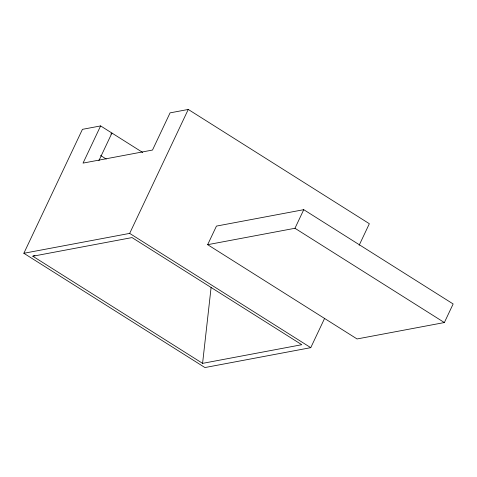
<?xml version="1.0" encoding="UTF-8"?>
<svg xmlns="http://www.w3.org/2000/svg" width="477" height="477" viewBox="0 0 477 477"><rect width="100%" height="100%" fill="white"/><g stroke="black" fill="none" stroke-linecap="round" stroke-linejoin="round"><path stroke-width="0.72" d="M202.582 363.361L32.818 256.227L132.028 237.582L301.792 344.71L202.582 363.361L211.096 287.476M324.449 318.696L310.76 347.661L204.937 367.552L23.85 253.281L82.438 129.339L100.623 125.922L142.754 152.503M100.623 125.922L83.046 163.104L152.497 150.052L170.068 112.87L188.26 109.448L369.347 223.719L359.157 245.273M98.888 160.677L111.94 133.065L110.861 134.073M23.85 253.281L129.672 233.39L188.26 109.448M207.662 244.683L216.451 226.092L303.754 209.683L453.15 303.956L444.361 322.547L357.058 338.956L207.662 244.683L294.965 228.274L444.361 322.547M294.965 228.274L303.754 209.683M32.818 256.227L34.893 255.428M100.587 155.49L106.246 159.062M129.672 233.39L310.76 347.661"/></g></svg>
